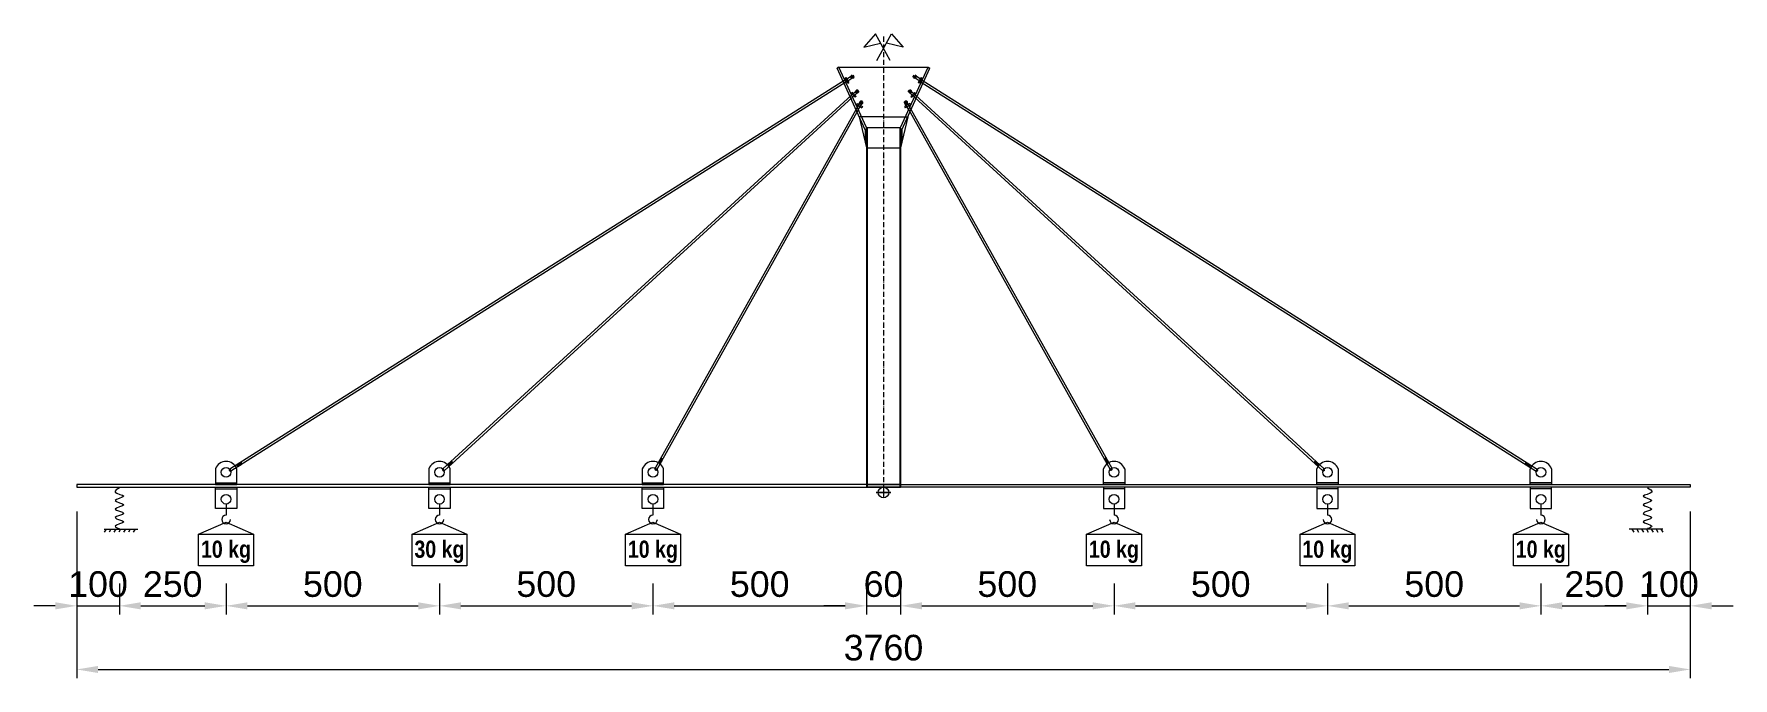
# Model space of a CAD drawing. Header units: millimetres. Extents: x 131443 to 207296, y -79515 to -45344.
# Drawn here: x 203316 to 207296, y -50309 to -48801 of the extents above; entities that cross this region are included whole.
import ezdxf

# ---------------------------------------------------------------- set-up
doc = ezdxf.new("R2010")
doc.units = ezdxf.units.MM
doc.header["$MEASUREMENT"] = 0
doc.linetypes.add('ACAD_ISO10W100', pattern=[18, 12, -3, 0, -3])
doc.layers.add('009 - Mat Cat', color=8, linetype='Continuous', lineweight=9)
doc.layers.add('013 - Duong Tim', color=1, linetype='ACAD_ISO10W100', lineweight=13)
doc.styles.add('Narrow', font='')
doc.styles.add('vnarial', font='')
doc.styles.get('Narrow').set_extended_font_data('.VnArial Narrow')
doc.styles.get('vnarial').set_extended_font_data('.VnArial')
doc.dimstyles.new('1-20', dxfattribs={"dimscale": 20, "dimtxt": 40, "dimasz": 2.5, "dimexe": 1, "dimexo": 1, "dimgap": 1, "dimtad": 1, "dimdec": 0, "dimdsep": 46, "dimtxsty": 'vnarial', "dimcen": 2.5, "dimadec": 0, "dimazin": 0, "dimtfac": 1, "dimtdec": 0, "dimtix": 1, "dimtmove": 1, "dimatfit": 3, "dimfxl": 0.18, "dimtolj": 1, "dimtzin": 0, "dimlwd": -1, "dimlwe": -1, "dimarcsym": 1})
pattern_1 = [(45, (55625.29623, 1523.8328), (-0.08838834765, 0.08838834765), [])]

# ---------------------------------------------------------------- blocks, each defined once
blk = doc.blocks.new('*D195')
at = {"layer": '009 - Mat Cat', "color": 0, "transparency": 16777216}
for p, q in [((203416, -50088), (203416, -50160)), ((203516, -50088), (203516, -50160)), ((203366, -50140), (203316, -50140)), ((203416, -50140), (203516, -50140)), ((203566, -50140), (203616, -50140))]:
    blk.add_line(p, q, dxfattribs=at)
for points in [[(203366, -50131.7), (203366, -50148.3), (203416, -50140)], [(203566, -50131.7), (203566, -50148.3), (203516, -50140)]]:
    blk.add_solid(points, dxfattribs=at)
at = {"layer": 'Defpoints', "color": 0, "transparency": 16777216}
for p in [(203416, -50068), (203516, -50068), (203516, -50140)]:
    blk.add_point(p, dxfattribs=at)
at = {"layer": '009 - Mat Cat', "color": 0, "transparency": 16777216, "insert": (203466, -50089.4), "char_height": 60, "attachment_point": 5, "style": 'vnarial'}
blk.add_mtext('\\A1;100', dxfattribs=at)
blk = doc.blocks.new('*D198')
at = {"layer": '009 - Mat Cat', "color": 0, "transparency": 16777216}
for p, q in [((203516, -50088), (203516, -50160)), ((203766, -50088), (203766, -50160)), ((203566, -50140), (203716, -50140))]:
    blk.add_line(p, q, dxfattribs=at)
for points in [[(203566, -50131.7), (203566, -50148.3), (203516, -50140)], [(203716, -50131.7), (203716, -50148.3), (203766, -50140)]]:
    blk.add_solid(points, dxfattribs=at)
at = {"layer": 'Defpoints', "color": 0, "transparency": 16777216}
for p in [(203516, -50068), (203766, -50068), (203766, -50140)]:
    blk.add_point(p, dxfattribs=at)
at = {"layer": '009 - Mat Cat', "color": 0, "transparency": 16777216, "insert": (203641, -50089.4), "char_height": 60, "attachment_point": 5, "style": 'vnarial'}
blk.add_mtext('\\A1;250', dxfattribs=at)
blk = doc.blocks.new('*D199')
at = {"layer": '009 - Mat Cat', "color": 0, "transparency": 16777216}
for p, q in [((203766, -50088), (203766, -50160)), ((204266, -50088), (204266, -50160)), ((203816, -50140), (204216, -50140))]:
    blk.add_line(p, q, dxfattribs=at)
for points in [[(203816, -50131.7), (203816, -50148.3), (203766, -50140)], [(204216, -50131.7), (204216, -50148.3), (204266, -50140)]]:
    blk.add_solid(points, dxfattribs=at)
at = {"layer": 'Defpoints', "color": 0, "transparency": 16777216}
for p in [(203766, -50068), (204266, -50068), (204266, -50140)]:
    blk.add_point(p, dxfattribs=at)
at = {"layer": '009 - Mat Cat', "color": 0, "transparency": 16777216, "insert": (204016, -50089.4), "char_height": 60, "attachment_point": 5, "style": 'vnarial'}
blk.add_mtext('\\A1;500', dxfattribs=at)
blk = doc.blocks.new('*D200')
at = {"layer": '009 - Mat Cat', "color": 0, "transparency": 16777216}
for p, q in [((204266, -50088), (204266, -50160)), ((204766, -50088), (204766, -50160)), ((204316, -50140), (204716, -50140))]:
    blk.add_line(p, q, dxfattribs=at)
for points in [[(204316, -50131.7), (204316, -50148.3), (204266, -50140)], [(204716, -50131.7), (204716, -50148.3), (204766, -50140)]]:
    blk.add_solid(points, dxfattribs=at)
at = {"layer": 'Defpoints', "color": 0, "transparency": 16777216}
for p in [(204266, -50068), (204766, -50068), (204766, -50140)]:
    blk.add_point(p, dxfattribs=at)
at = {"layer": '009 - Mat Cat', "color": 0, "transparency": 16777216, "insert": (204516, -50089.4), "char_height": 60, "attachment_point": 5, "style": 'vnarial'}
blk.add_mtext('\\A1;500', dxfattribs=at)
blk = doc.blocks.new('*D201')
at = {"layer": '009 - Mat Cat', "color": 0, "transparency": 16777216}
for p, q in [((204766, -50088), (204766, -50160)), ((205266, -50088), (205266, -50160)), ((204816, -50140), (205216, -50140))]:
    blk.add_line(p, q, dxfattribs=at)
for points in [[(204816, -50131.7), (204816, -50148.3), (204766, -50140)], [(205216, -50131.7), (205216, -50148.3), (205266, -50140)]]:
    blk.add_solid(points, dxfattribs=at)
at = {"layer": 'Defpoints', "color": 0, "transparency": 16777216}
for p in [(204766, -50068), (205266, -50068), (205266, -50140)]:
    blk.add_point(p, dxfattribs=at)
at = {"layer": '009 - Mat Cat', "color": 0, "transparency": 16777216, "insert": (205016, -50089.4), "char_height": 60, "attachment_point": 5, "style": 'vnarial'}
blk.add_mtext('\\A1;500', dxfattribs=at)
blk = doc.blocks.new('*D202')
at = {"layer": '009 - Mat Cat', "color": 0, "transparency": 16777216}
for p, q in [((205266, -50088), (205266, -50160)), ((205346, -50088), (205346, -50160)), ((205216, -50140), (205166, -50140)), ((205266, -50140), (205346, -50140)), ((205396, -50140), (205446, -50140))]:
    blk.add_line(p, q, dxfattribs=at)
for points in [[(205216, -50131.7), (205216, -50148.3), (205266, -50140)], [(205396, -50131.7), (205396, -50148.3), (205346, -50140)]]:
    blk.add_solid(points, dxfattribs=at)
at = {"layer": 'Defpoints', "color": 0, "transparency": 16777216}
for p in [(205266, -50068), (205346, -50068), (205346, -50140)]:
    blk.add_point(p, dxfattribs=at)
at = {"layer": '009 - Mat Cat', "color": 0, "transparency": 16777216, "insert": (205306, -50089.4), "char_height": 60, "attachment_point": 5, "style": 'vnarial'}
blk.add_mtext('\\A1;60', dxfattribs=at)
blk = doc.blocks.new('*D203')
at = {"layer": '009 - Mat Cat', "color": 0, "transparency": 16777216}
for p, q in [((205346, -50088), (205346, -50160)), ((205846, -50088), (205846, -50160)), ((205396, -50140), (205796, -50140))]:
    blk.add_line(p, q, dxfattribs=at)
for points in [[(205396, -50131.7), (205396, -50148.3), (205346, -50140)], [(205796, -50131.7), (205796, -50148.3), (205846, -50140)]]:
    blk.add_solid(points, dxfattribs=at)
at = {"layer": 'Defpoints', "color": 0, "transparency": 16777216}
for p in [(205346, -50068), (205846, -50068), (205846, -50140)]:
    blk.add_point(p, dxfattribs=at)
at = {"layer": '009 - Mat Cat', "color": 0, "transparency": 16777216, "insert": (205596, -50089.4), "char_height": 60, "attachment_point": 5, "style": 'vnarial'}
blk.add_mtext('\\A1;500', dxfattribs=at)
blk = doc.blocks.new('*D204')
at = {"layer": '009 - Mat Cat', "color": 0, "transparency": 16777216}
for p, q in [((205846, -50088), (205846, -50160)), ((206346, -50088), (206346, -50160)), ((205896, -50140), (206296, -50140))]:
    blk.add_line(p, q, dxfattribs=at)
for points in [[(205896, -50131.7), (205896, -50148.3), (205846, -50140)], [(206296, -50131.7), (206296, -50148.3), (206346, -50140)]]:
    blk.add_solid(points, dxfattribs=at)
at = {"layer": 'Defpoints', "color": 0, "transparency": 16777216}
for p in [(205846, -50068), (206346, -50068), (206346, -50140)]:
    blk.add_point(p, dxfattribs=at)
at = {"layer": '009 - Mat Cat', "color": 0, "transparency": 16777216, "insert": (206096, -50089.4), "char_height": 60, "attachment_point": 5, "style": 'vnarial'}
blk.add_mtext('\\A1;500', dxfattribs=at)
blk = doc.blocks.new('*D205')
at = {"layer": '009 - Mat Cat', "color": 0, "transparency": 16777216}
for p, q in [((206346, -50088), (206346, -50160)), ((206846, -50088), (206846, -50160)), ((206396, -50140), (206796, -50140))]:
    blk.add_line(p, q, dxfattribs=at)
for points in [[(206396, -50131.7), (206396, -50148.3), (206346, -50140)], [(206796, -50131.7), (206796, -50148.3), (206846, -50140)]]:
    blk.add_solid(points, dxfattribs=at)
at = {"layer": 'Defpoints', "color": 0, "transparency": 16777216}
for p in [(206346, -50068), (206846, -50068), (206846, -50140)]:
    blk.add_point(p, dxfattribs=at)
at = {"layer": '009 - Mat Cat', "color": 0, "transparency": 16777216, "insert": (206596, -50089.4), "char_height": 60, "attachment_point": 5, "style": 'vnarial'}
blk.add_mtext('\\A1;500', dxfattribs=at)
blk = doc.blocks.new('*D206')
at = {"layer": '009 - Mat Cat', "color": 0, "transparency": 16777216}
for p, q in [((206846, -50088), (206846, -50160)), ((207095.9, -50088), (207095.9, -50160)), ((206896, -50140), (207045.9, -50140))]:
    blk.add_line(p, q, dxfattribs=at)
for points in [[(206896, -50131.7), (206896, -50148.3), (206846, -50140)], [(207045.9, -50131.7), (207045.9, -50148.3), (207095.9, -50140)]]:
    blk.add_solid(points, dxfattribs=at)
at = {"layer": 'Defpoints', "color": 0, "transparency": 16777216}
for p in [(206846, -50068), (207095.9, -50068), (207095.9, -50140)]:
    blk.add_point(p, dxfattribs=at)
at = {"layer": '009 - Mat Cat', "color": 0, "transparency": 16777216, "insert": (206970.9, -50089.4), "char_height": 60, "attachment_point": 5, "style": 'vnarial'}
blk.add_mtext('\\A1;250', dxfattribs=at)
blk = doc.blocks.new('*D207')
at = {"layer": '009 - Mat Cat', "color": 0, "transparency": 16777216}
for p, q in [((207095.9, -50088), (207095.9, -50160)), ((207196, -50088), (207196, -50160)), ((207045.9, -50140), (206995.9, -50140)), ((207095.9, -50140), (207196, -50140)), ((207246, -50140), (207296, -50140))]:
    blk.add_line(p, q, dxfattribs=at)
for points in [[(207045.9, -50131.7), (207045.9, -50148.3), (207095.9, -50140)], [(207246, -50131.7), (207246, -50148.3), (207196, -50140)]]:
    blk.add_solid(points, dxfattribs=at)
at = {"layer": 'Defpoints', "color": 0, "transparency": 16777216}
for p in [(207095.9, -50068), (207196, -50068), (207196, -50140)]:
    blk.add_point(p, dxfattribs=at)
at = {"layer": '009 - Mat Cat', "color": 0, "transparency": 16777216, "insert": (207145.9, -50089.4), "char_height": 60, "attachment_point": 5, "style": 'vnarial'}
blk.add_mtext('\\A1;100', dxfattribs=at)
blk = doc.blocks.new('*D196')
at = {"layer": '009 - Mat Cat', "color": 0, "transparency": 16777216}
for p, q in [((203416, -49919.3), (203416, -50309)), ((207196, -49919.3), (207196, -50309)), ((203466, -50289), (207146, -50289))]:
    blk.add_line(p, q, dxfattribs=at)
for points in [[(203466, -50280.7), (203466, -50297.3), (203416, -50289)], [(207146, -50280.7), (207146, -50297.3), (207196, -50289)]]:
    blk.add_solid(points, dxfattribs=at)
at = {"layer": 'Defpoints', "color": 0, "transparency": 16777216}
for p in [(203416, -49899.3), (207196, -49899.3), (207196, -50289)]:
    blk.add_point(p, dxfattribs=at)
at = {"layer": '009 - Mat Cat', "color": 0, "transparency": 16777216, "insert": (205306, -50238.3), "char_height": 60, "attachment_point": 5, "style": 'vnarial'}
blk.add_mtext('\\A1;3760', dxfattribs=at)

msp = doc.modelspace()

# ---------------------------------------------------------------- hatches: boundary and pattern name
at = {"layer": '009 - Mat Cat', "true_color": 0x000000}
h = msp.add_hatch(dxfattribs=at)
h.set_pattern_fill('ANSI31', color=18)
h.set_pattern_definition(pattern_1)
h.paths.add_polyline_path([(203802.99, -49808.28), (203800.31, -49804.05), (203790.17, -49810.47), (203792.84, -49814.69)])
h.paths.add_polyline_path([(203774.75, -49820.22, 0.8986321), (203776.94, -49824.68, 0.1118619)])
h.paths.add_polyline_path([(204274.12, -49819.51, 0.9188698), (204276.72, -49823.9, 0.1149846)])
h.paths.add_polyline_path([(204297.58, -49804.82), (204294.21, -49801.13), (204285.35, -49809.23), (204288.73, -49812.92)])
h.paths.add_polyline_path([(204789.15, -49795.93), (204784.79, -49793.49), (204778.93, -49803.96), (204783.29, -49806.4)])
h.paths.add_polyline_path([(204771.39, -49817.42, 1.2436659), (204775.25, -49820.89, 0.1170167)])
h = msp.add_hatch(dxfattribs=at)
h.set_pattern_fill('ANSI31', color=18)
h.set_pattern_definition(pattern_1)
h.paths.add_polyline_path([(206809.01, -49808.28), (206811.69, -49804.05), (206821.83, -49810.47), (206819.16, -49814.69)])
h.paths.add_polyline_path([(206837.25, -49820.22, -0.8986321), (206835.06, -49824.68, -0.1118619)])
h.paths.add_polyline_path([(206337.88, -49819.51, -0.9188698), (206335.28, -49823.9, -0.1149846)])
h.paths.add_polyline_path([(206314.42, -49804.82), (206317.79, -49801.13), (206326.65, -49809.23), (206323.27, -49812.92)])
h.paths.add_polyline_path([(205822.85, -49795.93), (205827.21, -49793.49), (205833.07, -49803.96), (205828.71, -49806.4)])
h.paths.add_polyline_path([(205840.61, -49817.42, -1.2436659), (205836.75, -49820.89, -0.1170167)])

# ---------------------------------------------------------------- linework, layer by layer
at = {"layer": '009 - Mat Cat', "color": 1}
for p, q in [((205287.35, -48800.81), (205260.1, -48831.31)), ((205260.1, -48831.31), (205299.36, -48822.48)), ((205321.85, -48863.06), (205287.35, -48800.81)), ((205290.15, -48863.06), (205324.65, -48800.81)), ((205351.9, -48831.31), (205312.64, -48822.48)), ((205324.65, -48800.81), (205351.9, -48831.31)), ((205266, -49855.59), (203416, -49855.59)), ((203416, -49862.09), (205266, -49862.09)), ((205346, -49855.59), (207196, -49855.59)), ((207196, -49862.09), (205346, -49862.09))]:
    msp.add_line(p, q, dxfattribs=at)
at = {"layer": '009 - Mat Cat', "color": 18, "true_color": 0x000000}
for p, q in [((205215.51, -48909.06), (203774.75, -49820.22)), ((205217.6, -48913.65), (203776.96, -49824.74)), ((205201.63, -48878.52), (205197.08, -48880.58)), ((205263, -49025.59), (205197.08, -48880.58)), ((205266, -49020.11), (205201.63, -48878.52)), ((205201.63, -48878.52), (205410.37, -48878.52)), ((205215.3, -48904.67), (205217.83, -48903.06)), ((205215.3, -48904.67), (205222.49, -48916.04)), ((205215.51, -48909.06), (205231.26, -48899.1)), ((205217.6, -48913.65), (205234.49, -48902.89)), ((205217.83, -48903.06), (205225.03, -48914.44)), ((205228.12, -48900.85), (205237.97, -48900.85)), ((205236.48, -48897.32), (205229.61, -48904.37)), ((205230.24, -48896.8), (205235.85, -48904.89)), ((205346, -49020.11), (205410.37, -48878.52)), ((205346, -49020.11), (205410.37, -48878.52)), ((205349, -49025.59), (205414.92, -48880.58)), ((205349, -49025.59), (205414.92, -48880.58)), ((205383.88, -48900.85), (205374.03, -48900.85)), ((205383.88, -48900.85), (205374.03, -48900.85)), ((205375.52, -48897.32), (205382.39, -48904.37)), ((205375.52, -48897.32), (205382.39, -48904.37)), ((205381.76, -48896.8), (205376.15, -48904.89)), ((205381.76, -48896.8), (205376.15, -48904.89)), ((205394.4, -48913.65), (205377.51, -48902.89)), ((205394.4, -48913.65), (205377.51, -48902.89)), ((205396.49, -48909.06), (205380.74, -48899.1)), ((205396.49, -48909.06), (205380.74, -48899.1)), ((205394.17, -48903.06), (205386.97, -48914.44)), ((205394.17, -48903.06), (205386.97, -48914.44)), ((205396.7, -48904.67), (205389.51, -48916.04)), ((205396.7, -48904.67), (205389.51, -48916.04)), ((205396.7, -48904.67), (205394.17, -48903.06)), ((205396.7, -48904.67), (205394.17, -48903.06)), ((205394.4, -48913.65), (206835.04, -49824.74)), ((205396.49, -48909.06), (206837.25, -49820.22)), ((205410.37, -48878.52), (205414.92, -48880.58)), ((205410.37, -48878.52), (205414.92, -48880.58)), ((205231.4, -48943.99), (204274.12, -49819.51)), ((205233.57, -48948.78), (204276.72, -49823.9)), ((205222.49, -48916.04), (205225.03, -48914.44)), ((205233.01, -48937.64), (205230.8, -48939.67)), ((205230.8, -48939.67), (205239.38, -48949.05)), ((205231.4, -48943.99), (205241.98, -48934.32)), ((205233.01, -48937.64), (205241.59, -48947.03)), ((205233.57, -48948.78), (205245.93, -48937.3)), ((205239.24, -48935.54), (205249.08, -48935.54)), ((205241.59, -48947.03), (205239.38, -48949.05)), ((205247.59, -48932.01), (205240.72, -48939.06)), ((205241.35, -48931.49), (205246.96, -48939.59)), ((205244.16, -48930.62), (205244.16, -48940.46)), ((205372.76, -48935.54), (205362.92, -48935.54)), ((205372.76, -48935.54), (205362.92, -48935.54)), ((205364.41, -48932.01), (205371.28, -48939.06)), ((205364.41, -48932.01), (205371.28, -48939.06)), ((205370.65, -48931.49), (205365.04, -48939.59)), ((205370.65, -48931.49), (205365.04, -48939.59)), ((205378.43, -48948.78), (205366.07, -48937.3)), ((205378.43, -48948.78), (205366.07, -48937.3)), ((205367.84, -48930.62), (205367.84, -48940.46)), ((205367.84, -48930.62), (205367.84, -48940.46)), ((205380.6, -48943.99), (205370.02, -48934.32)), ((205380.6, -48943.99), (205370.02, -48934.32)), ((205378.99, -48937.64), (205370.41, -48947.03)), ((205378.99, -48937.64), (205370.41, -48947.03)), ((205370.41, -48947.03), (205372.62, -48949.05)), ((205370.41, -48947.03), (205372.62, -48949.05)), ((205381.2, -48939.67), (205372.62, -48949.05)), ((205381.2, -48939.67), (205372.62, -48949.05)), ((205378.43, -48948.78), (206335.28, -49823.9)), ((205378.99, -48937.64), (205381.2, -48939.67)), ((205378.99, -48937.64), (205381.2, -48939.67)), ((205380.6, -48943.99), (206337.88, -49819.51)), ((205389.51, -48916.04), (205386.97, -48914.44)), ((205389.51, -48916.04), (205386.97, -48914.44)), ((205244.46, -48972.73), (204771.39, -49817.42)), ((205247.03, -48978.37), (204775.21, -49820.83)), ((205244.26, -48963.76), (205242.8, -48966.38)), ((205242.8, -48966.38), (205255.42, -48973.45)), ((205244.26, -48963.76), (205256.88, -48970.83)), ((205244.46, -48972.73), (205251.56, -48960.04)), ((205247.03, -48978.37), (205255.93, -48962.48)), ((205248.82, -48961.26), (205258.67, -48961.26)), ((205257.18, -48957.73), (205250.31, -48964.78)), ((205250.94, -48957.21), (205256.55, -48965.3)), ((205253.75, -48956.34), (205253.75, -48966.18)), ((205256.88, -48970.83), (205255.42, -48973.45)), ((205363.18, -48961.26), (205353.33, -48961.26)), ((205363.18, -48961.26), (205353.33, -48961.26)), ((205354.82, -48957.73), (205361.69, -48964.78)), ((205354.82, -48957.73), (205361.69, -48964.78)), ((205367.74, -48963.76), (205355.12, -48970.83)), ((205367.74, -48963.76), (205355.12, -48970.83)), ((205355.12, -48970.83), (205356.58, -48973.45)), ((205355.12, -48970.83), (205356.58, -48973.45)), ((205361.06, -48957.21), (205355.45, -48965.3)), ((205361.06, -48957.21), (205355.45, -48965.3)), ((205364.97, -48978.37), (205356.07, -48962.48)), ((205364.97, -48978.37), (205356.07, -48962.48)), ((205369.2, -48966.38), (205356.58, -48973.45)), ((205369.2, -48966.38), (205356.58, -48973.45)), ((205358.25, -48956.34), (205358.25, -48966.18)), ((205358.25, -48956.34), (205358.25, -48966.18)), ((205367.54, -48972.73), (205360.44, -48960.04)), ((205367.54, -48972.73), (205360.44, -48960.04)), ((205364.97, -48978.37), (205836.79, -49820.83)), ((205367.54, -48972.73), (205840.61, -49817.42)), ((205367.74, -48963.76), (205369.2, -48966.38)), ((205367.74, -48963.76), (205369.2, -48966.38)), ((205306, -48994.67), (205248.94, -48994.67)), ((205248.94, -48994.67), (205266, -49067.17)), ((205263, -49025.59), (205263, -49054.42)), ((205266, -49055.59), (205266, -49020.11)), ((205266, -49020.11), (205346, -49020.11)), ((205266, -49021.48), (205266, -49862.09)), ((205268, -49020.11), (205268, -49862.09)), ((205306, -48994.67), (205363.06, -48994.67)), ((205344, -49020.11), (205344, -49862.09)), ((205344, -49020.11), (205344, -49862.09)), ((205363.06, -48994.67), (205346, -49067.17)), ((205363.06, -48994.67), (205346, -49067.17)), ((205346, -49055.59), (205346, -49020.11)), ((205346, -49055.59), (205346, -49020.11)), ((205346, -49021.48), (205346, -49862.09)), ((205346, -49021.48), (205346, -49862.09)), ((205349, -49025.59), (205349, -49054.42)), ((205349, -49025.59), (205349, -49054.42)), ((205266, -49067.17), (205346, -49067.17)), ((203790.17, -49810.47), (203792.84, -49814.69)), ((203800.31, -49804.05), (203802.99, -49808.28)), ((204285.35, -49809.23), (204288.73, -49812.92)), ((204294.21, -49801.13), (204297.58, -49804.82)), ((204778.93, -49803.96), (204783.29, -49806.4)), ((204784.79, -49793.49), (204789.15, -49795.93)), ((205827.21, -49793.49), (205822.85, -49795.93)), ((205833.07, -49803.96), (205828.71, -49806.4)), ((206317.79, -49801.13), (206314.42, -49804.82)), ((206326.65, -49809.23), (206323.27, -49812.92)), ((206811.69, -49804.05), (206809.01, -49808.28)), ((206821.83, -49810.47), (206819.16, -49814.69)), ((203416, -49855.59), (203416, -49862.09)), ((203741, -49851.84), (203791, -49851.84)), ((203741, -49865.84), (203791, -49865.84)), ((204241, -49851.84), (204291, -49851.84)), ((204241, -49851.84), (204291, -49851.84)), ((204241, -49865.84), (204291, -49865.84)), ((204741, -49851.84), (204791, -49851.84)), ((204741, -49851.84), (204791, -49851.84)), ((204741, -49865.84), (204791, -49865.84)), ((205266, -49855.59), (205346, -49855.59)), ((205346, -49855.59), (205266, -49855.59)), ((205266, -49862.09), (205346, -49862.09)), ((205346, -49862.09), (205266, -49862.09)), ((205306, -49862.09), (205306, -49887.09)), ((205871, -49851.84), (205821, -49851.84)), ((205871, -49851.84), (205821, -49851.84)), ((205871, -49865.84), (205821, -49865.84)), ((206371, -49851.84), (206321, -49851.84)), ((206371, -49851.84), (206321, -49851.84)), ((206371, -49865.84), (206321, -49865.84)), ((206871, -49851.84), (206821, -49851.84)), ((206871, -49865.84), (206821, -49865.84)), ((203766, -49901.64), (203766, -49927.51)), ((204266, -49901.64), (204266, -49927.51)), ((204766, -49901.64), (204766, -49927.51)), ((205288.74, -49874.59), (205323.26, -49874.59)), ((205323.26, -49874.59), (205288.74, -49874.59)), ((205846, -49901.64), (205846, -49927.51)), ((206346, -49901.64), (206346, -49927.51)), ((206846, -49901.64), (206846, -49927.51)), ((203480.57, -49960.17), (203559.55, -49960.17)), ((203484.8, -49960.17), (203480.57, -49967.8)), ((203496.13, -49960.17), (203491.91, -49967.8)), ((203507.47, -49960.17), (203503.25, -49967.8)), ((203518.81, -49960.17), (203514.59, -49967.8)), ((203530.15, -49960.17), (203525.93, -49967.8)), ((203541.49, -49960.17), (203537.27, -49967.8)), ((203552.83, -49960.17), (203548.61, -49967.8)), ((207131.43, -49960.17), (207052.45, -49960.17)), ((207059.17, -49960.17), (207063.39, -49967.8)), ((207070.51, -49960.17), (207074.73, -49967.8)), ((207081.85, -49960.17), (207086.07, -49967.8)), ((207093.19, -49960.17), (207097.41, -49967.8)), ((207104.53, -49960.17), (207108.75, -49967.8)), ((207115.87, -49960.17), (207120.09, -49967.8)), ((207127.2, -49960.17), (207131.43, -49967.8))]:
    msp.add_line(p, q, dxfattribs=at)
at = {"layer": '009 - Mat Cat'}
msp.add_line((207196, -49855.59), (207196, -49862.09), dxfattribs=at)
at = {"layer": '009 - Mat Cat', "color": 3}
for p, q in [((203701.75, -49971.96), (203766, -49943.96)), ((203766, -49943.96), (203830.25, -49971.96)), ((204701.75, -49971.96), (204766, -49943.96)), ((204766, -49943.96), (204830.25, -49971.96)), ((205781.75, -49971.96), (205846, -49943.96)), ((205846, -49943.96), (205910.25, -49971.96)), ((206281.75, -49971.96), (206346, -49943.96)), ((206346, -49943.96), (206410.25, -49971.96)), ((206781.75, -49971.96), (206846, -49943.96)), ((206846, -49943.96), (206910.25, -49971.96))]:
    msp.add_line(p, q, dxfattribs=at)
at = {"layer": '009 - Mat Cat', "color": 7}
for p, q in [((204201.75, -49971.96), (204266, -49943.96)), ((204266, -49943.96), (204330.25, -49971.96))]:
    msp.add_line(p, q, dxfattribs=at)
at = {"layer": '009 - Mat Cat', "color": 18, "true_color": 0x000000}
for points in [[(203741, -49818.86), (203741, -49855.59), (203791, -49855.59), (203791, -49818.86)], [(204241, -49818.86), (204241, -49855.59), (204291, -49855.59), (204291, -49818.86)], [(204741, -49818.86), (204741, -49855.59), (204791, -49855.59), (204791, -49818.86)], [(205871, -49818.86), (205871, -49855.59), (205821, -49855.59), (205821, -49818.86)], [(206371, -49818.86), (206371, -49855.59), (206321, -49855.59), (206321, -49818.86)], [(206871, -49818.86), (206871, -49855.59), (206821, -49855.59), (206821, -49818.86)]]:
    msp.add_lwpolyline(points, dxfattribs=at)
for points in [[(203741, -49862.09), (203791, -49862.09), (203791, -49912.09), (203741, -49912.09)], [(204241, -49862.09), (204291, -49862.09), (204291, -49912.09), (204241, -49912.09)], [(204741, -49862.09), (204791, -49862.09), (204791, -49912.09), (204741, -49912.09)], [(205871, -49862.09), (205821, -49862.09), (205821, -49912.09), (205871, -49912.09)], [(206371, -49862.09), (206321, -49862.09), (206321, -49912.09), (206371, -49912.09)], [(206871, -49862.09), (206821, -49862.09), (206821, -49912.09), (206871, -49912.09)]]:
    msp.add_lwpolyline(points, close=True, dxfattribs=at)
at = {"layer": '009 - Mat Cat', "color": 3}
for points in [[(203701.75, -49971.96), (203830.25, -49971.96), (203830.25, -50045.96), (203701.75, -50045.96)], [(204701.75, -49971.96), (204830.25, -49971.96), (204830.25, -50045.96), (204701.75, -50045.96)], [(205781.75, -49971.96), (205910.25, -49971.96), (205910.25, -50045.96), (205781.75, -50045.96)], [(206281.75, -49971.96), (206410.25, -49971.96), (206410.25, -50045.96), (206281.75, -50045.96)], [(206781.75, -49971.96), (206910.25, -49971.96), (206910.25, -50045.96), (206781.75, -50045.96)]]:
    msp.add_lwpolyline(points, close=True, dxfattribs=at)
at = {"layer": '009 - Mat Cat', "color": 7}
msp.add_lwpolyline([(204201.75, -49971.96), (204330.25, -49971.96), (204330.25, -50045.96), (204201.75, -50045.96)], close=True, dxfattribs=at)
at = {"layer": '009 - Mat Cat', "color": 18, "true_color": 0x000000}
for centre, radius in [((205233.05, -48900.85), 2.5), ((205378.95, -48900.85), 2.5), ((205378.95, -48900.85), 2.5), ((205244.16, -48935.54), 2.5), ((205367.84, -48935.54), 2.5), ((205367.84, -48935.54), 2.5), ((205253.75, -48961.26), 2.5), ((205358.25, -48961.26), 2.5), ((205358.25, -48961.26), 2.5), ((203766, -49827.3), 11.25), ((204266, -49827.3), 11.25), ((204266, -49827.3), 11.25), ((204766, -49827.3), 11.25), ((204766, -49827.3), 11.25), ((205846, -49827.3), 11.25), ((205846, -49827.3), 11.25), ((206346, -49827.3), 11.25), ((206346, -49827.3), 11.25), ((206846, -49827.3), 11.25), ((205306, -49874.59), 12.5), ((203766, -49890.39), 11.25), ((204266, -49890.39), 11.25), ((204766, -49890.39), 11.25), ((205846, -49890.39), 11.25), ((206346, -49890.39), 11.25), ((206846, -49890.39), 11.25)]:
    msp.add_circle(centre, radius, dxfattribs=at)
for centre, radius, start, end in [((203766, -49828.72), 26.88, 21.5289, 158.4711), ((203776.08, -49822.34), 2.5, 122.30994, 302.30994), ((204266, -49828.72), 26.88, 21.5289, 158.4711), ((204275.61, -49821.59), 2.56, 125.54985, 295.86571), ((204766, -49828.72), 26.88, 21.5289, 158.4711), ((204772.94, -49819.58), 2.66, 125.64704, 330.43954), ((205846, -49828.72), 26.88, 21.5289, 158.4711), ((205839.06, -49819.58), 2.66, 209.56046, 54.35296), ((206346, -49828.72), 26.88, 21.5289, 158.4711), ((206336.39, -49821.59), 2.56, 244.13429, 54.45015), ((206846, -49828.72), 26.88, 21.5289, 158.4711), ((206835.92, -49822.34), 2.5, 237.69006, 57.69006), ((203766, -49937.74), 10.22, 90, 0), ((204266, -49937.74), 10.22, 90, 0), ((204766, -49937.74), 10.22, 90, 0), ((205846, -49937.74), 10.22, 180, 90), ((206346, -49937.74), 10.22, 180, 90), ((206846, -49937.74), 10.22, 180, 90)]:
    msp.add_arc(centre, radius, start, end, dxfattribs=at)
for points in [[(203516.15, -49863.41), (203506.15, -49873.41), (203526.15, -49883.41), (203506.15, -49893.41), (203526.15, -49903.41), (203506.15, -49913.41), (203526.15, -49923.41), (203506.15, -49933.41), (203526.15, -49943.41), (203506.15, -49953.41), (203516.15, -49959.21)], [(207095.85, -49863.41), (207105.85, -49873.41), (207085.85, -49883.41), (207105.85, -49893.41), (207085.85, -49903.41), (207105.85, -49913.41), (207085.85, -49923.41), (207105.85, -49933.41), (207085.85, -49943.41), (207105.85, -49953.41), (207095.85, -49959.21)]]:
    msp.add_spline(points, degree=3, dxfattribs=at)
at = {"layer": '013 - Duong Tim', "color": 3}
msp.add_line((205306, -48807), (205306, -49862.09), dxfattribs=at)

# ---------------------------------------------------------------- texts
at = {"layer": '009 - Mat Cat', "color": 3, "char_height": 40, "attachment_point": 5, "style": 'Narrow'}
for insert in [(203765.75, -50013.46), (204765.75, -50013.46), (205845.75, -50013.46), (206345.75, -50013.46), (206845.75, -50013.46)]:
    msp.add_mtext_dynamic_manual_height_columns('{\\f.VnArial Narrow|b1|i0|c0|p34;10 kg}', width=118.5, gutter_width=12.5, heights=[0], dxfattribs=dict(at, insert=insert))
at = {"layer": '009 - Mat Cat', "color": 7, "insert": (204265.75, -50013.46), "char_height": 40, "attachment_point": 5, "style": 'Narrow'}
msp.add_mtext_dynamic_manual_height_columns('{\\f.VnArial Narrow|b1|i0|c0|p34;30 kg}', width=118.5, gutter_width=12.5, heights=[0], dxfattribs=at)

# ---------------------------------------------------------------- dimensions: what is measured, and where the dimension line sits
at = {"layer": '009 - Mat Cat', "color": 6}
for base, p1, p2, text, picture, middle in [((207196, -50289), (203416, -49899.34), (207196, -49899.34), '3760', '*D196', (205306, -50238.35)), ((205346, -50140), (205266, -50068), (205346, -50068), '60', '*D202', (205306, -50089.39))]:
    dim = msp.add_linear_dim(base=base, p1=p1, p2=p2, text=text, dimstyle='1-20', override={"dimtxt": 3}, dxfattribs=at)
    dim.commit()
    dim.dimension.update_dxf_attribs({"geometry": picture, "text_midpoint": middle})
for base, p1, p2, picture, middle in [((203516, -50140), (203416, -50068), (203516, -50068), '*D195', (203466, -50089.39)), ((203766, -50140), (203516, -50068), (203766, -50068), '*D198', (203641, -50089.39)), ((204266, -50140), (203766, -50068), (204266, -50068), '*D199', (204016, -50089.39)), ((204766, -50140), (204266, -50068), (204766, -50068), '*D200', (204516, -50089.39)), ((205266, -50140), (204766, -50068), (205266, -50068), '*D201', (205016, -50089.39)), ((205846, -50140), (205346, -50068), (205846, -50068), '*D203', (205596, -50089.39)), ((206346, -50140), (205846, -50068), (206346, -50068), '*D204', (206096, -50089.39)), ((206846, -50140), (206346, -50068), (206846, -50068), '*D205', (206596, -50089.39)), ((207095.88, -50140), (206846, -50068), (207095.88, -50068), '*D206', (206970.94, -50089.39)), ((207196, -50140), (207095.88, -50068), (207196, -50068), '*D207', (207145.94, -50089.39))]:
    dim = msp.add_linear_dim(base=base, p1=p1, p2=p2, dimstyle='1-20', override={"dimtxt": 3}, dxfattribs=at)
    dim.commit()
    dim.dimension.update_dxf_attribs({"geometry": picture, "text_midpoint": middle})

doc.saveas('drawing.dxf')
